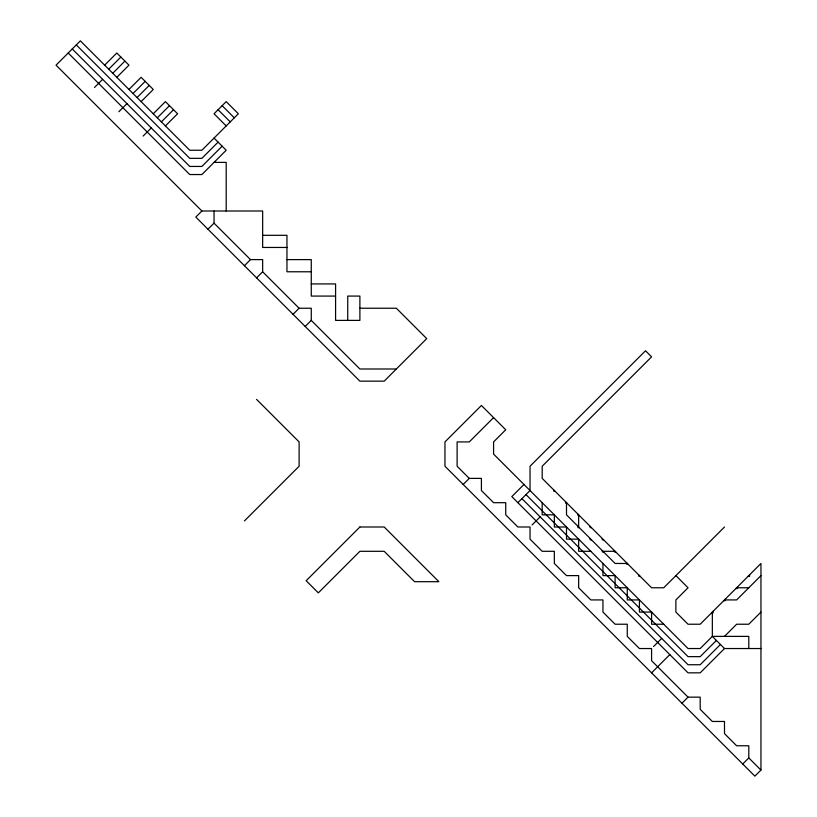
<?xml version="1.0" encoding="UTF-8"?>
<svg xmlns="http://www.w3.org/2000/svg" width="817" height="817" viewBox="0 0 817 817"><rect width="100%" height="100%" fill="white"/><g stroke="black" fill="none" stroke-linecap="round" stroke-linejoin="round"><path stroke-width="1.23" d="M104.658 65.156L116.811 53.003L128.963 65.156L116.811 77.309M108.712 69.21L120.865 57.057M94.527 87.439L102.636 79.341M112.756 73.264L124.909 61.101M128.963 89.461L141.116 77.309L153.269 89.461L141.116 101.614M133.018 93.516L145.171 81.363M118.833 111.745L126.941 103.647M137.062 97.57L149.225 85.417M153.269 113.767L165.422 101.614L177.575 113.767L165.422 125.93M157.324 117.822L169.476 105.669M143.149 136.051L151.247 127.952M161.378 121.876L173.531 109.723M218.088 142.127L201.891 158.335L189.738 158.335L76.298 44.904M222.142 146.182L201.891 166.443L189.738 166.443L72.243 48.949M286.961 247.459L262.655 247.459L262.655 211L201.891 211L195.814 217.077L359.888 381.151L384.194 381.151L426.729 338.616L396.347 308.234L359.888 308.234M207.967 229.23L214.044 223.153L214.044 211M244.426 265.699L250.502 259.612L262.655 259.612L262.655 271.775L299.114 308.234L311.267 308.234L311.267 320.387L359.888 368.998L396.347 368.998M256.579 277.851L262.655 271.775M293.037 314.31L299.114 308.234M305.19 326.463L311.267 320.387M244.426 520.919L299.114 466.231L299.114 441.926L256.579 399.38M493.58 417.62L469.264 441.926L457.112 441.926L457.112 466.231L469.264 478.384L481.417 478.384L481.417 490.537L493.58 502.69L505.733 502.69L505.733 514.843L517.886 526.996L530.039 526.996L530.039 539.149L542.192 551.301L554.345 551.301L554.345 563.464L566.498 575.617L578.65 575.617L578.65 587.77L590.803 599.923L602.956 599.923L602.956 612.076L615.109 624.229L627.262 624.229L627.262 636.382L639.425 648.535L651.578 648.535L651.578 660.687L688.037 697.146L700.189 697.146L700.189 709.309L712.342 721.462L724.495 721.462L724.495 733.615L736.648 745.768L748.801 745.768L748.801 757.921L760.954 770.074L754.877 776.15L444.959 466.231L444.959 441.926L481.417 405.457L505.733 429.773L493.58 441.926L493.58 454.078L688.037 648.535L700.189 648.535L712.342 636.382L748.801 636.382L748.801 648.535M463.188 484.461L469.264 478.384M523.963 484.461L511.81 496.613L688.037 672.84L700.189 672.84L724.495 648.535L760.954 648.535M517.886 502.69L530.039 490.537L530.039 466.231L645.501 350.769L651.578 356.845L542.192 466.231L542.192 478.384L651.578 587.77L663.731 587.77L724.495 526.996M532.061 524.974L540.17 516.875M653.6 646.513L661.699 638.404M651.578 672.84L669.807 654.611M760.954 575.617L736.648 599.923L724.495 599.923M716.397 640.436L700.189 656.643L688.037 656.643L525.985 494.591M724.495 636.382L736.648 624.229L748.801 624.229L760.954 612.076M720.441 644.48L700.189 664.742L688.037 664.742L521.93 498.636M681.96 703.233L688.037 697.146M742.724 763.997L748.801 757.921M214.044 162.389L226.197 162.389L226.197 211M262.655 235.306L286.961 235.306L286.961 271.775L311.267 271.775M286.961 259.612L311.267 259.612L311.267 296.081L335.583 296.081M311.267 283.928L335.583 283.928L335.583 320.387L359.888 320.387L359.888 296.081L347.736 296.081L347.736 320.387M554.978 491.17L553.712 491.17L553.712 489.904M567.131 503.323L565.864 503.323L565.864 502.057M579.284 515.476L578.017 515.476L578.017 514.21M579.284 527.629L578.017 527.629L578.017 526.362M591.437 527.629L590.17 527.629L590.17 526.362M591.437 539.782L590.17 539.782L590.17 538.515M603.589 539.782L602.323 539.782L602.323 538.515M590.803 551.301L578.65 551.301L578.65 539.149L566.498 539.149L566.498 526.996L554.345 526.996L554.345 514.843L542.192 514.843L542.192 502.69M602.956 551.301L615.109 551.301M603.589 551.935L602.323 551.935L602.323 550.668M615.742 551.935L614.476 551.935L614.476 550.668M627.262 563.464L615.109 563.464L566.498 514.843L566.498 502.69M627.895 564.098L626.639 564.098L626.639 562.831M640.058 576.251L638.792 576.251L638.792 574.984M748.045 576.373L749.567 576.373L749.567 574.851M736.648 587.77L748.801 587.77M735.892 588.526L737.414 588.526L737.414 587.004M723.739 600.679L725.261 600.679L725.261 599.157M711.587 612.832L713.098 612.832L713.098 611.32M663.731 624.229L651.578 624.229L651.578 612.076L639.425 612.076L639.425 599.923L627.262 599.923L627.262 587.77L615.109 587.77L615.109 575.617L602.956 575.617L602.956 563.464M222.142 105.669L234.295 117.822M218.088 109.723L230.241 121.876M226.197 125.93L214.044 113.767L226.197 101.614L238.35 113.767L201.891 150.236L189.738 150.236L80.352 40.85L56.046 65.156L201.891 211M675.884 575.617L688.037 587.77L675.884 599.923L675.884 612.076L688.037 624.229L700.189 624.229L760.954 563.464L760.954 770.074M214.044 138.083L226.197 150.236L201.891 174.542L189.738 174.542L68.199 53.003M724.495 648.535L712.342 636.382L712.342 612.076M214.044 223.153L250.502 259.612M578.65 514.843L578.65 526.996M359.888 526.996L306.171 580.713L318.324 592.866L359.888 551.301L384.194 551.301L414.576 581.694L438.882 581.694L384.194 526.996L359.888 526.996"/></g></svg>
